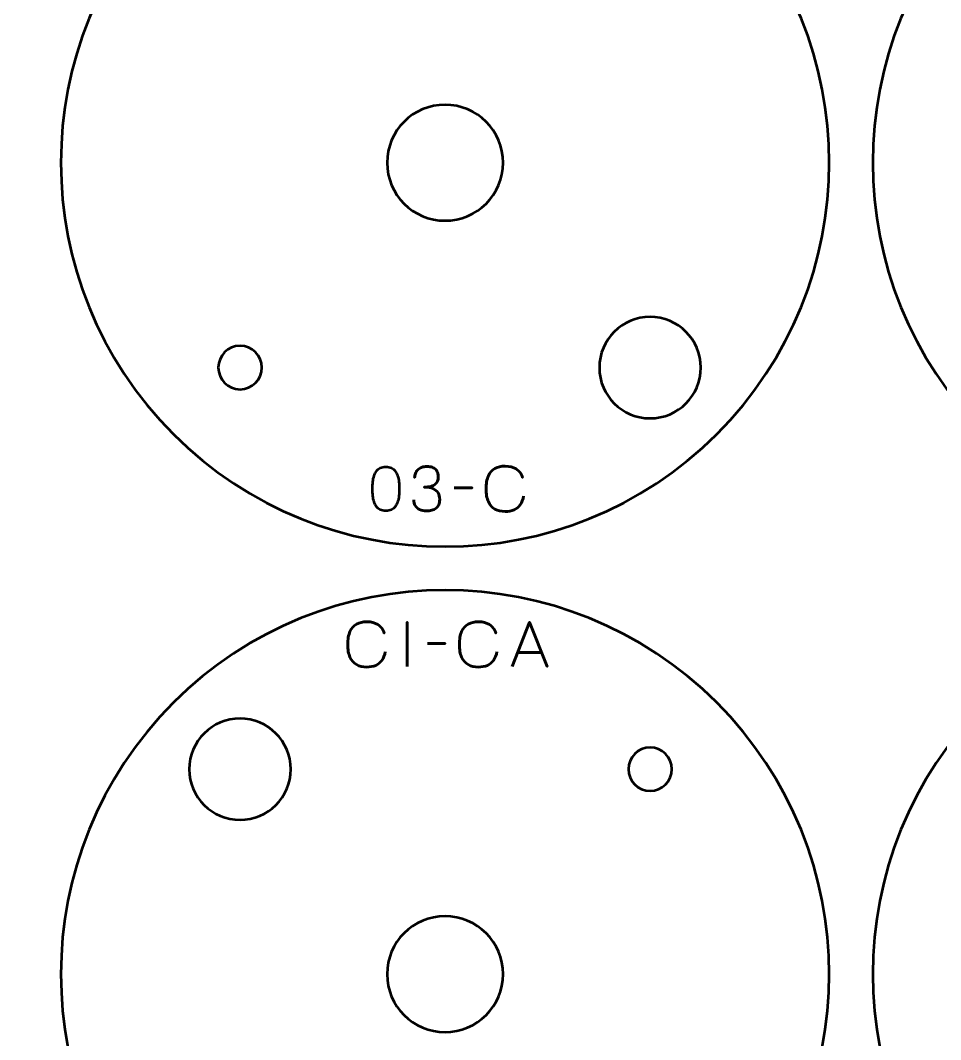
# Model space of a CAD drawing. Header units: centimetres. Extents: x -21 to 0, y -29.7 to 0.
# Drawn here: x -17.23 to -10.88, y -14.9 to -7.87 of the extents above; entities that cross this region are included whole.
import ezdxf

# ---------------------------------------------------------------- set-up
doc = ezdxf.new("R2010")
doc.units = ezdxf.units.CM
doc.header["$MEASUREMENT"] = 0
doc.layers.add('Layer 1', color=7, linetype='Continuous')

msp = doc.modelspace()

# ---------------------------------------------------------------- linework, layer by layer
at = {"layer": 'Layer 1', "color": 1, "lineweight": 53}
msp.add_open_spline([(-21.00003, -29.19995), (-21.00003, -29.19995), (-21.00003, -0.49992), (-21.00003, -0.49992), (-21.00003, -0.49992), (-21.00003, -0.22295), (-20.77694, 0.00004), (-20.49994, 0.00004), (-20.49994, 0.00004), (-20.49994, 0.00004), (-0.50008, 0.00004), (-0.50008, 0.00004), (-0.50008, 0.00004), (-0.22294, 0.00004), (0.00002, -0.22295), (0.00002, -0.49992), (0.00002, -0.49992), (0.00002, -0.49992), (0.00002, -29.19995), (0.00002, -29.19995), (0.00002, -29.19995), (0.00002, -29.47695), (-0.22294, -29.70004), (-0.50008, -29.70004), (-0.50008, -29.70004), (-0.50008, -29.70004), (-20.49994, -29.70004), (-20.49994, -29.70004), (-20.49994, -29.70004), (-20.77694, -29.70004), (-21.00003, -29.47695), (-21.00003, -29.19995)], degree=3, knots=[0, 0, 0, 0, 0.125, 0.125, 0.125, 0.125, 0.25, 0.25, 0.25, 0.25, 0.375, 0.375, 0.375, 0.375, 0.5, 0.5, 0.5, 0.5, 0.625, 0.625, 0.625, 0.625, 0.75, 0.75, 0.75, 0.75, 0.875, 0.875, 0.875, 0.875, 1, 1, 1, 1], dxfattribs=at)
at = {"layer": 'Layer 1', "color": 3, "lineweight": 53}
for points in [[(-12.42613, -6.97621), (-11.39143, -8.01091), (-11.39143, -9.68915), (-12.42616, -10.72388), (-12.42616, -10.72388), (-13.46086, -11.75858), (-15.1391, -11.75858), (-16.1738, -10.72388), (-16.1738, -10.72388), (-17.20852, -9.68915), (-17.20852, -8.01091), (-16.17382, -6.97621), (-16.17382, -6.97621), (-15.1391, -5.94148), (-13.46086, -5.94148), (-12.42613, -6.97621)], [(-6.82614, -6.97619), (-5.79144, -8.01089), (-5.79144, -9.68913), (-6.82617, -10.72386), (-6.82617, -10.72386), (-7.86087, -11.75856), (-9.53911, -11.75856), (-10.57381, -10.72386), (-10.57381, -10.72386), (-11.60853, -9.68913), (-11.60853, -8.01089), (-10.57383, -6.97619), (-10.57383, -6.97619), (-9.53911, -5.94146), (-7.86087, -5.94146), (-6.82614, -6.97619)], [(-12.42613, -12.57621), (-11.39143, -13.61091), (-11.39143, -15.28915), (-12.42616, -16.32388), (-12.42616, -16.32388), (-13.46086, -17.35858), (-15.1391, -17.35858), (-16.1738, -16.32388), (-16.1738, -16.32388), (-17.20852, -15.28915), (-17.20852, -13.61091), (-16.17382, -12.57621), (-16.17382, -12.57621), (-15.1391, -11.54148), (-13.46086, -11.54148), (-12.42613, -12.57621)], [(-6.82614, -12.57619), (-5.79144, -13.61089), (-5.79144, -15.28913), (-6.82617, -16.32386), (-6.82617, -16.32386), (-7.86087, -17.35856), (-9.53911, -17.35856), (-10.57381, -16.32386), (-10.57381, -16.32386), (-11.60853, -15.28913), (-11.60853, -13.61089), (-10.57383, -12.57619), (-10.57383, -12.57619), (-9.53911, -11.54146), (-7.86087, -11.54146), (-6.82614, -12.57619)]]:
    msp.add_open_spline(points, degree=3, knots=[0, 0, 0, 0, 0.25, 0.25, 0.25, 0.25, 0.5, 0.5, 0.5, 0.5, 0.75, 0.75, 0.75, 0.75, 1, 1, 1, 1], dxfattribs=at)
at = {"layer": 'Layer 1', "lineweight": 53}
for points in [[(-14.29998, -8.45001), (-14.0791, -8.45001), (-13.89997, -8.62914), (-13.89997, -8.85001), (-13.89997, -8.85001), (-13.89997, -9.07089), (-14.0791, -9.25002), (-14.29998, -9.25002), (-14.29998, -9.25002), (-14.52086, -9.25002), (-14.69998, -9.07089), (-14.69998, -8.85001), (-14.69998, -8.85001), (-14.69998, -8.62914), (-14.52086, -8.45001), (-14.29998, -8.45001)], [(-12.88577, -9.91423), (-12.69249, -9.91423), (-12.53575, -10.07097), (-12.53575, -10.26424), (-12.53575, -10.26424), (-12.53575, -10.45752), (-12.69249, -10.61426), (-12.88577, -10.61426), (-12.88577, -10.61426), (-13.07904, -10.61426), (-13.23578, -10.45752), (-13.23578, -10.26424), (-13.23578, -10.26424), (-13.23578, -10.07097), (-13.07904, -9.91423), (-12.88577, -9.91423)], [(-15.71419, -10.11424), (-15.63136, -10.11424), (-15.56419, -10.18141), (-15.56419, -10.26424), (-15.56419, -10.26424), (-15.56419, -10.34707), (-15.63136, -10.41424), (-15.71419, -10.41424), (-15.71419, -10.41424), (-15.79702, -10.41424), (-15.86419, -10.34707), (-15.86419, -10.26424), (-15.86419, -10.26424), (-15.86419, -10.18141), (-15.79702, -10.11424), (-15.71419, -10.11424)], [(-15.71419, -12.6858), (-15.52092, -12.6858), (-15.36418, -12.84254), (-15.36418, -13.03582), (-15.36418, -13.03582), (-15.36418, -13.22909), (-15.52092, -13.38583), (-15.71419, -13.38583), (-15.71419, -13.38583), (-15.90747, -13.38583), (-16.06421, -13.22909), (-16.06421, -13.03582), (-16.06421, -13.03582), (-16.06421, -12.84254), (-15.90747, -12.6858), (-15.71419, -12.6858)], [(-15.71419, -12.6858), (-15.52092, -12.6858), (-15.36418, -12.84254), (-15.36418, -13.03582), (-15.36418, -13.03582), (-15.36418, -13.22909), (-15.52092, -13.38583), (-15.71419, -13.38583), (-15.71419, -13.38583), (-15.90747, -13.38583), (-16.06421, -13.22909), (-16.06421, -13.03582), (-16.06421, -13.03582), (-16.06421, -12.84254), (-15.90747, -12.6858), (-15.71419, -12.6858)], [(-12.88576, -12.88582), (-12.80293, -12.88582), (-12.73576, -12.95299), (-12.73576, -13.03582), (-12.73576, -13.03582), (-12.73576, -13.11865), (-12.80293, -13.18582), (-12.88576, -13.18582), (-12.88576, -13.18582), (-12.96859, -13.18582), (-13.03576, -13.11865), (-13.03576, -13.03582), (-13.03576, -13.03582), (-13.03576, -12.95299), (-12.96859, -12.88582), (-12.88576, -12.88582)], [(-14.29998, -14.05001), (-14.0791, -14.05001), (-13.89997, -14.22914), (-13.89997, -14.45001), (-13.89997, -14.45001), (-13.89997, -14.67089), (-14.0791, -14.85002), (-14.29998, -14.85002), (-14.29998, -14.85002), (-14.52086, -14.85002), (-14.69998, -14.67089), (-14.69998, -14.45001), (-14.69998, -14.45001), (-14.69998, -14.22914), (-14.52086, -14.05001), (-14.29998, -14.05001)]]:
    msp.add_open_spline(points, degree=3, knots=[0, 0, 0, 0, 0.25, 0.25, 0.25, 0.25, 0.5, 0.5, 0.5, 0.5, 0.75, 0.75, 0.75, 0.75, 1, 1, 1, 1], dxfattribs=at)
at = {"layer": 'Layer 1', "color": 5, "lineweight": 53}
for points, knots in [([(-14.70831, -11.25346), (-14.6935, -11.25339), (-14.68073, -11.25078), (-14.67007, -11.2457), (-14.67007, -11.2457), (-14.65949, -11.24062), (-14.65067, -11.23335), (-14.64362, -11.22411), (-14.64362, -11.22411), (-14.63663, -11.2148), (-14.63113, -11.20379), (-14.62704, -11.19109), (-14.62704, -11.19109), (-14.62301, -11.17839), (-14.62012, -11.16449), (-14.6185, -11.14925), (-14.6185, -11.14925), (-14.6168, -11.13401), (-14.61596, -11.11799), (-14.61603, -11.10106), (-14.61603, -11.10106), (-14.61596, -11.0842), (-14.6168, -11.06818), (-14.6185, -11.05301), (-14.6185, -11.05301), (-14.62012, -11.03784), (-14.62301, -11.02387), (-14.62704, -11.01117), (-14.62704, -11.01117), (-14.63113, -10.99854), (-14.63663, -10.98754), (-14.64362, -10.97815), (-14.64362, -10.97815), (-14.65067, -10.96884), (-14.65949, -10.96157), (-14.67007, -10.95649), (-14.67007, -10.95649), (-14.68073, -10.95134), (-14.6935, -10.94873), (-14.70831, -10.94866), (-14.70831, -10.94866), (-14.72313, -10.94873), (-14.7359, -10.95134), (-14.74656, -10.95649), (-14.74656, -10.95649), (-14.75714, -10.96157), (-14.76596, -10.96884), (-14.77301, -10.97815), (-14.77301, -10.97815), (-14.78, -10.98754), (-14.7855, -10.99854), (-14.78959, -11.01117), (-14.78959, -11.01117), (-14.79362, -11.02387), (-14.79651, -11.03784), (-14.79813, -11.05301), (-14.79813, -11.05301), (-14.79982, -11.06818), (-14.80067, -11.0842), (-14.8006, -11.10106), (-14.8006, -11.10106), (-14.80067, -11.11799), (-14.79982, -11.13401), (-14.79813, -11.14925), (-14.79813, -11.14925), (-14.79651, -11.16449), (-14.79362, -11.17839), (-14.78959, -11.19109), (-14.78959, -11.19109), (-14.7855, -11.20379), (-14.78, -11.2148), (-14.77301, -11.22411), (-14.77301, -11.22411), (-14.76596, -11.23335), (-14.75714, -11.24062), (-14.74656, -11.2457), (-14.74656, -11.2457), (-14.7359, -11.25078), (-14.72313, -11.25339), (-14.70831, -11.25346)], [0, 0, 0, 0, 0.05, 0.05, 0.05, 0.05, 0.1, 0.1, 0.1, 0.1, 0.15, 0.15, 0.15, 0.15, 0.2, 0.2, 0.2, 0.2, 0.25, 0.25, 0.25, 0.25, 0.3, 0.3, 0.3, 0.3, 0.35, 0.35, 0.35, 0.35, 0.4, 0.4, 0.4, 0.4, 0.45, 0.45, 0.45, 0.45, 0.5, 0.5, 0.5, 0.5, 0.55, 0.55, 0.55, 0.55, 0.6, 0.6, 0.6, 0.6, 0.65, 0.65, 0.65, 0.65, 0.7, 0.7, 0.7, 0.7, 0.75, 0.75, 0.75, 0.75, 0.8, 0.8, 0.8, 0.8, 0.85, 0.85, 0.85, 0.85, 0.9, 0.9, 0.9, 0.9, 0.95, 0.95, 0.95, 0.95, 1, 1, 1, 1]), ([(-14.70831, -11.25346), (-14.6935, -11.25339), (-14.68073, -11.25078), (-14.67007, -11.2457), (-14.67007, -11.2457), (-14.65949, -11.24062), (-14.65067, -11.23335), (-14.64362, -11.22411), (-14.64362, -11.22411), (-14.63663, -11.2148), (-14.63113, -11.20379), (-14.62704, -11.19109), (-14.62704, -11.19109), (-14.62301, -11.17839), (-14.62012, -11.16449), (-14.6185, -11.14925), (-14.6185, -11.14925), (-14.6168, -11.13401), (-14.61596, -11.11799), (-14.61603, -11.10106), (-14.61603, -11.10106), (-14.61596, -11.0842), (-14.6168, -11.06818), (-14.6185, -11.05301), (-14.6185, -11.05301), (-14.62012, -11.03784), (-14.62301, -11.02387), (-14.62704, -11.01117), (-14.62704, -11.01117), (-14.63113, -10.99854), (-14.63663, -10.98754), (-14.64362, -10.97815), (-14.64362, -10.97815), (-14.65067, -10.96884), (-14.65949, -10.96157), (-14.67007, -10.95649), (-14.67007, -10.95649), (-14.68073, -10.95134), (-14.6935, -10.94873), (-14.70831, -10.94866), (-14.70831, -10.94866), (-14.72313, -10.94873), (-14.7359, -10.95134), (-14.74656, -10.95649), (-14.74656, -10.95649), (-14.75714, -10.96157), (-14.76596, -10.96884), (-14.77301, -10.97815), (-14.77301, -10.97815), (-14.78, -10.98754), (-14.7855, -10.99854), (-14.78959, -11.01117), (-14.78959, -11.01117), (-14.79362, -11.02387), (-14.79651, -11.03784), (-14.79813, -11.05301), (-14.79813, -11.05301), (-14.79982, -11.06818), (-14.80067, -11.0842), (-14.8006, -11.10106), (-14.8006, -11.10106), (-14.80067, -11.11799), (-14.79982, -11.13401), (-14.79813, -11.14925), (-14.79813, -11.14925), (-14.79651, -11.16449), (-14.79362, -11.17839), (-14.78959, -11.19109), (-14.78959, -11.19109), (-14.7855, -11.20379), (-14.78, -11.2148), (-14.77301, -11.22411), (-14.77301, -11.22411), (-14.76596, -11.23335), (-14.75714, -11.24062), (-14.74656, -11.2457), (-14.74656, -11.2457), (-14.7359, -11.25078), (-14.72313, -11.25339), (-14.70831, -11.25346)], [0, 0, 0, 0, 0.05, 0.05, 0.05, 0.05, 0.1, 0.1, 0.1, 0.1, 0.15, 0.15, 0.15, 0.15, 0.2, 0.2, 0.2, 0.2, 0.25, 0.25, 0.25, 0.25, 0.3, 0.3, 0.3, 0.3, 0.35, 0.35, 0.35, 0.35, 0.4, 0.4, 0.4, 0.4, 0.45, 0.45, 0.45, 0.45, 0.5, 0.5, 0.5, 0.5, 0.55, 0.55, 0.55, 0.55, 0.6, 0.6, 0.6, 0.6, 0.65, 0.65, 0.65, 0.65, 0.7, 0.7, 0.7, 0.7, 0.75, 0.75, 0.75, 0.75, 0.8, 0.8, 0.8, 0.8, 0.85, 0.85, 0.85, 0.85, 0.9, 0.9, 0.9, 0.9, 0.95, 0.95, 0.95, 0.95, 1, 1, 1, 1]), ([(-14.5157, -11.17684), (-14.51563, -11.19208), (-14.5121, -11.20534), (-14.50512, -11.21684), (-14.50512, -11.21684), (-14.49813, -11.22827), (-14.48818, -11.23723), (-14.4752, -11.24365), (-14.4752, -11.24365), (-14.46222, -11.25007), (-14.44663, -11.25332), (-14.42849, -11.25346), (-14.42849, -11.25346), (-14.41488, -11.25346), (-14.40253, -11.25205), (-14.39131, -11.24909), (-14.39131, -11.24909), (-14.38016, -11.24612), (-14.37057, -11.24154), (-14.36245, -11.23526), (-14.36245, -11.23526), (-14.35434, -11.22898), (-14.34813, -11.22086), (-14.34369, -11.21099), (-14.34369, -11.21099), (-14.33931, -11.20104), (-14.33713, -11.18911), (-14.33706, -11.17514), (-14.33706, -11.17514), (-14.33698, -11.15652), (-14.34079, -11.14078), (-14.34834, -11.12801), (-14.34834, -11.12801), (-14.35589, -11.11524), (-14.36761, -11.10565), (-14.38334, -11.09909), (-14.38334, -11.09909), (-14.39907, -11.09252), (-14.41925, -11.08921), (-14.44373, -11.08921), (-14.44373, -11.08921), (-14.42546, -11.08928), (-14.41015, -11.08759), (-14.39766, -11.08413), (-14.39766, -11.08413), (-14.38524, -11.08067), (-14.3753, -11.0758), (-14.36782, -11.06945), (-14.36782, -11.06945), (-14.36034, -11.06317), (-14.35491, -11.05569), (-14.35166, -11.04709), (-14.35166, -11.04709), (-14.34834, -11.03855), (-14.34672, -11.02917), (-14.34679, -11.01894), (-14.34679, -11.01894), (-14.34672, -11.0087), (-14.34813, -10.99925), (-14.35095, -10.9905), (-14.35095, -10.9905), (-14.35371, -10.98175), (-14.35822, -10.97406), (-14.36436, -10.9675), (-14.36436, -10.9675), (-14.3705, -10.96094), (-14.37861, -10.95579), (-14.38856, -10.95212), (-14.38856, -10.95212), (-14.39858, -10.94845), (-14.41079, -10.94662), (-14.42511, -10.94655), (-14.42511, -10.94655), (-14.43936, -10.94662), (-14.45185, -10.94873), (-14.46243, -10.95283), (-14.46243, -10.95283), (-14.47309, -10.95692), (-14.48183, -10.96249), (-14.48889, -10.96962), (-14.48889, -10.96962), (-14.49587, -10.97674), (-14.5011, -10.98486), (-14.50455, -10.99403), (-14.50455, -10.99403), (-14.50808, -11.0032), (-14.50977, -11.01294), (-14.50977, -11.02317), (-14.50977, -11.02317), (-14.50977, -11.01294), (-14.50808, -11.0032), (-14.50455, -10.99403), (-14.50455, -10.99403), (-14.5011, -10.98486), (-14.49587, -10.97674), (-14.48889, -10.96962), (-14.48889, -10.96962), (-14.48183, -10.96249), (-14.47309, -10.95692), (-14.46243, -10.95283), (-14.46243, -10.95283), (-14.45185, -10.94873), (-14.43936, -10.94662), (-14.42511, -10.94655), (-14.42511, -10.94655), (-14.41079, -10.94662), (-14.39858, -10.94845), (-14.38856, -10.95212), (-14.38856, -10.95212), (-14.37861, -10.95579), (-14.3705, -10.96094), (-14.36436, -10.9675), (-14.36436, -10.9675), (-14.35822, -10.97406), (-14.35371, -10.98175), (-14.35095, -10.9905), (-14.35095, -10.9905), (-14.34813, -10.99925), (-14.34672, -11.0087), (-14.34679, -11.01894), (-14.34679, -11.01894), (-14.34672, -11.02917), (-14.34834, -11.03855), (-14.35166, -11.04709), (-14.35166, -11.04709), (-14.35491, -11.05569), (-14.36034, -11.06317), (-14.36782, -11.06945), (-14.36782, -11.06945), (-14.3753, -11.0758), (-14.38524, -11.08067), (-14.39766, -11.08413), (-14.39766, -11.08413), (-14.41015, -11.08759), (-14.42546, -11.08928), (-14.44373, -11.08921), (-14.44373, -11.08921), (-14.41925, -11.08921), (-14.39907, -11.09252), (-14.38334, -11.09909), (-14.38334, -11.09909), (-14.36761, -11.10565), (-14.35589, -11.11524), (-14.34834, -11.12801), (-14.34834, -11.12801), (-14.34079, -11.14078), (-14.33698, -11.15652), (-14.33706, -11.17514), (-14.33706, -11.17514), (-14.33713, -11.18911), (-14.33931, -11.20104), (-14.34369, -11.21099), (-14.34369, -11.21099), (-14.34813, -11.22086), (-14.35434, -11.22898), (-14.36245, -11.23526), (-14.36245, -11.23526), (-14.37057, -11.24154), (-14.38016, -11.24612), (-14.39131, -11.24909), (-14.39131, -11.24909), (-14.40253, -11.25205), (-14.41488, -11.25346), (-14.42849, -11.25346), (-14.42849, -11.25346), (-14.44663, -11.25332), (-14.46222, -11.25007), (-14.4752, -11.24365), (-14.4752, -11.24365), (-14.48818, -11.23723), (-14.49813, -11.22827), (-14.50512, -11.21684), (-14.50512, -11.21684), (-14.5121, -11.20534), (-14.51563, -11.19208), (-14.5157, -11.17684)], [0, 0, 0, 0, 0.0227273, 0.0227273, 0.0227273, 0.0227273, 0.0454545, 0.0454545, 0.0454545, 0.0454545, 0.0681818, 0.0681818, 0.0681818, 0.0681818, 0.0909091, 0.0909091, 0.0909091, 0.0909091, 0.1136364, 0.1136364, 0.1136364, 0.1136364, 0.1363636, 0.1363636, 0.1363636, 0.1363636, 0.1590909, 0.1590909, 0.1590909, 0.1590909, 0.1818182, 0.1818182, 0.1818182, 0.1818182, 0.2045455, 0.2045455, 0.2045455, 0.2045455, 0.2272727, 0.2272727, 0.2272727, 0.2272727, 0.25, 0.25, 0.25, 0.25, 0.2727273, 0.2727273, 0.2727273, 0.2727273, 0.2954545, 0.2954545, 0.2954545, 0.2954545, 0.3181818, 0.3181818, 0.3181818, 0.3181818, 0.3409091, 0.3409091, 0.3409091, 0.3409091, 0.3636364, 0.3636364, 0.3636364, 0.3636364, 0.3863636, 0.3863636, 0.3863636, 0.3863636, 0.4090909, 0.4090909, 0.4090909, 0.4090909, 0.4318182, 0.4318182, 0.4318182, 0.4318182, 0.4545455, 0.4545455, 0.4545455, 0.4545455, 0.4772727, 0.4772727, 0.4772727, 0.4772727, 0.5, 0.5, 0.5, 0.5, 0.5227273, 0.5227273, 0.5227273, 0.5227273, 0.5454545, 0.5454545, 0.5454545, 0.5454545, 0.5681818, 0.5681818, 0.5681818, 0.5681818, 0.5909091, 0.5909091, 0.5909091, 0.5909091, 0.6136364, 0.6136364, 0.6136364, 0.6136364, 0.6363636, 0.6363636, 0.6363636, 0.6363636, 0.6590909, 0.6590909, 0.6590909, 0.6590909, 0.6818182, 0.6818182, 0.6818182, 0.6818182, 0.7045455, 0.7045455, 0.7045455, 0.7045455, 0.7272727, 0.7272727, 0.7272727, 0.7272727, 0.75, 0.75, 0.75, 0.75, 0.7727273, 0.7727273, 0.7727273, 0.7727273, 0.7954545, 0.7954545, 0.7954545, 0.7954545, 0.8181818, 0.8181818, 0.8181818, 0.8181818, 0.8409091, 0.8409091, 0.8409091, 0.8409091, 0.8636364, 0.8636364, 0.8636364, 0.8636364, 0.8863636, 0.8863636, 0.8863636, 0.8863636, 0.9090909, 0.9090909, 0.9090909, 0.9090909, 0.9318182, 0.9318182, 0.9318182, 0.9318182, 0.9545455, 0.9545455, 0.9545455, 0.9545455, 0.9772727, 0.9772727, 0.9772727, 0.9772727, 1, 1, 1, 1]), ([(-13.75794, -11.15101), (-13.76246, -11.17521), (-13.77036, -11.19518), (-13.78144, -11.21084), (-13.78144, -11.21084), (-13.79258, -11.22644), (-13.80684, -11.23801), (-13.82419, -11.24556), (-13.82419, -11.24556), (-13.84148, -11.25311), (-13.8618, -11.25692), (-13.88494, -11.25685), (-13.88494, -11.25685), (-13.91309, -11.25692), (-13.93701, -11.25148), (-13.95663, -11.24041), (-13.95663, -11.24041), (-13.97624, -11.2294), (-13.9912, -11.2124), (-14.0015, -11.18933), (-14.0015, -11.18933), (-14.0118, -11.16625), (-14.01695, -11.13669), (-14.01702, -11.10064), (-14.01702, -11.10064), (-14.01695, -11.06473), (-14.0118, -11.03523), (-14.0015, -11.01216), (-14.0015, -11.01216), (-13.9912, -10.98909), (-13.97624, -10.97202), (-13.95663, -10.96094), (-13.95663, -10.96094), (-13.93701, -10.94986), (-13.91309, -10.94436), (-13.88494, -10.94443), (-13.88494, -10.94443), (-13.85481, -10.94436), (-13.82956, -10.95078), (-13.80924, -10.96369), (-13.80924, -10.96369), (-13.78899, -10.9766), (-13.7741, -10.99657), (-13.76472, -11.02359), (-13.76472, -11.02359), (-13.7741, -10.99657), (-13.78899, -10.9766), (-13.80924, -10.96369), (-13.80924, -10.96369), (-13.82956, -10.95078), (-13.85481, -10.94436), (-13.88494, -10.94443), (-13.88494, -10.94443), (-13.91309, -10.94436), (-13.93701, -10.94986), (-13.95663, -10.96094), (-13.95663, -10.96094), (-13.97624, -10.97202), (-13.9912, -10.98909), (-14.0015, -11.01216), (-14.0015, -11.01216), (-14.0118, -11.03523), (-14.01695, -11.06473), (-14.01702, -11.10064), (-14.01702, -11.10064), (-14.01695, -11.13669), (-14.0118, -11.16625), (-14.0015, -11.18933), (-14.0015, -11.18933), (-13.9912, -11.2124), (-13.97624, -11.2294), (-13.95663, -11.24041), (-13.95663, -11.24041), (-13.93701, -11.25148), (-13.91309, -11.25692), (-13.88494, -11.25685), (-13.88494, -11.25685), (-13.8618, -11.25692), (-13.84148, -11.25311), (-13.82419, -11.24556), (-13.82419, -11.24556), (-13.80684, -11.23801), (-13.79258, -11.22644), (-13.78144, -11.21084), (-13.78144, -11.21084), (-13.77036, -11.19518), (-13.76246, -11.17521), (-13.75794, -11.15101)], [0, 0, 0, 0, 0.0454545, 0.0454545, 0.0454545, 0.0454545, 0.0909091, 0.0909091, 0.0909091, 0.0909091, 0.1363636, 0.1363636, 0.1363636, 0.1363636, 0.1818182, 0.1818182, 0.1818182, 0.1818182, 0.2272727, 0.2272727, 0.2272727, 0.2272727, 0.2727273, 0.2727273, 0.2727273, 0.2727273, 0.3181818, 0.3181818, 0.3181818, 0.3181818, 0.3636364, 0.3636364, 0.3636364, 0.3636364, 0.4090909, 0.4090909, 0.4090909, 0.4090909, 0.4545455, 0.4545455, 0.4545455, 0.4545455, 0.5, 0.5, 0.5, 0.5, 0.5454545, 0.5454545, 0.5454545, 0.5454545, 0.5909091, 0.5909091, 0.5909091, 0.5909091, 0.6363636, 0.6363636, 0.6363636, 0.6363636, 0.6818182, 0.6818182, 0.6818182, 0.6818182, 0.7272727, 0.7272727, 0.7272727, 0.7272727, 0.7727273, 0.7727273, 0.7727273, 0.7727273, 0.8181818, 0.8181818, 0.8181818, 0.8181818, 0.8636364, 0.8636364, 0.8636364, 0.8636364, 0.9090909, 0.9090909, 0.9090909, 0.9090909, 0.9545455, 0.9545455, 0.9545455, 0.9545455, 1, 1, 1, 1]), ([(-14.23715, -11.09386), (-14.23715, -11.09386), (-14.11396, -11.09386), (-14.11396, -11.09386), (-14.11396, -11.09386), (-14.11396, -11.09386), (-14.23715, -11.09386), (-14.23715, -11.09386)], [0, 0, 0, 0, 0.5, 0.5, 0.5, 0.5, 1, 1, 1, 1]), ([(-14.7122, -12.22491), (-14.71672, -12.24911), (-14.72462, -12.26908), (-14.7357, -12.28474), (-14.7357, -12.28474), (-14.74684, -12.30034), (-14.7611, -12.31191), (-14.77845, -12.31946), (-14.77845, -12.31946), (-14.79574, -12.32701), (-14.81606, -12.33082), (-14.8392, -12.33075), (-14.8392, -12.33075), (-14.86735, -12.33082), (-14.89127, -12.32538), (-14.91089, -12.31431), (-14.91089, -12.31431), (-14.9305, -12.3033), (-14.94546, -12.2863), (-14.95576, -12.26323), (-14.95576, -12.26323), (-14.96606, -12.24015), (-14.97121, -12.21059), (-14.97128, -12.17454), (-14.97128, -12.17454), (-14.97121, -12.13863), (-14.96606, -12.10913), (-14.95576, -12.08606), (-14.95576, -12.08606), (-14.94546, -12.06299), (-14.9305, -12.04592), (-14.91089, -12.03484), (-14.91089, -12.03484), (-14.89127, -12.02376), (-14.86735, -12.01826), (-14.8392, -12.01833), (-14.8392, -12.01833), (-14.80907, -12.01826), (-14.78382, -12.02468), (-14.7635, -12.03759), (-14.7635, -12.03759), (-14.74325, -12.0505), (-14.72836, -12.07047), (-14.71898, -12.09749), (-14.71898, -12.09749), (-14.72836, -12.07047), (-14.74325, -12.0505), (-14.7635, -12.03759), (-14.7635, -12.03759), (-14.78382, -12.02468), (-14.80907, -12.01826), (-14.8392, -12.01833), (-14.8392, -12.01833), (-14.86735, -12.01826), (-14.89127, -12.02376), (-14.91089, -12.03484), (-14.91089, -12.03484), (-14.9305, -12.04592), (-14.94546, -12.06299), (-14.95576, -12.08606), (-14.95576, -12.08606), (-14.96606, -12.10913), (-14.97121, -12.13863), (-14.97128, -12.17454), (-14.97128, -12.17454), (-14.97121, -12.21059), (-14.96606, -12.24015), (-14.95576, -12.26323), (-14.95576, -12.26323), (-14.94546, -12.2863), (-14.9305, -12.3033), (-14.91089, -12.31431), (-14.91089, -12.31431), (-14.89127, -12.32538), (-14.86735, -12.33082), (-14.8392, -12.33075), (-14.8392, -12.33075), (-14.81606, -12.33082), (-14.79574, -12.32701), (-14.77845, -12.31946), (-14.77845, -12.31946), (-14.7611, -12.31191), (-14.74684, -12.30034), (-14.7357, -12.28474), (-14.7357, -12.28474), (-14.72462, -12.26908), (-14.71672, -12.24911), (-14.7122, -12.22491)], [0, 0, 0, 0, 0.0454545, 0.0454545, 0.0454545, 0.0454545, 0.0909091, 0.0909091, 0.0909091, 0.0909091, 0.1363636, 0.1363636, 0.1363636, 0.1363636, 0.1818182, 0.1818182, 0.1818182, 0.1818182, 0.2272727, 0.2272727, 0.2272727, 0.2272727, 0.2727273, 0.2727273, 0.2727273, 0.2727273, 0.3181818, 0.3181818, 0.3181818, 0.3181818, 0.3636364, 0.3636364, 0.3636364, 0.3636364, 0.4090909, 0.4090909, 0.4090909, 0.4090909, 0.4545455, 0.4545455, 0.4545455, 0.4545455, 0.5, 0.5, 0.5, 0.5, 0.5454545, 0.5454545, 0.5454545, 0.5454545, 0.5909091, 0.5909091, 0.5909091, 0.5909091, 0.6363636, 0.6363636, 0.6363636, 0.6363636, 0.6818182, 0.6818182, 0.6818182, 0.6818182, 0.7272727, 0.7272727, 0.7272727, 0.7272727, 0.7727273, 0.7727273, 0.7727273, 0.7727273, 0.8181818, 0.8181818, 0.8181818, 0.8181818, 0.8636364, 0.8636364, 0.8636364, 0.8636364, 0.9090909, 0.9090909, 0.9090909, 0.9090909, 0.9545455, 0.9545455, 0.9545455, 0.9545455, 1, 1, 1, 1]), ([(-14.56234, -12.32736), (-14.56234, -12.32736), (-14.56234, -12.02214), (-14.56234, -12.02214), (-14.56234, -12.02214), (-14.56234, -12.02214), (-14.56234, -12.32736), (-14.56234, -12.32736)], [0, 0, 0, 0, 0.5, 0.5, 0.5, 0.5, 1, 1, 1, 1]), ([(-13.94216, -12.22491), (-13.94668, -12.24911), (-13.95458, -12.26908), (-13.96566, -12.28474), (-13.96566, -12.28474), (-13.9768, -12.30034), (-13.99106, -12.31191), (-14.00841, -12.31946), (-14.00841, -12.31946), (-14.0257, -12.32701), (-14.04602, -12.33082), (-14.06916, -12.33075), (-14.06916, -12.33075), (-14.09731, -12.33082), (-14.12123, -12.32538), (-14.14085, -12.31431), (-14.14085, -12.31431), (-14.16046, -12.3033), (-14.17542, -12.2863), (-14.18572, -12.26323), (-14.18572, -12.26323), (-14.19602, -12.24015), (-14.20117, -12.21059), (-14.20124, -12.17454), (-14.20124, -12.17454), (-14.20117, -12.13863), (-14.19602, -12.10913), (-14.18572, -12.08606), (-14.18572, -12.08606), (-14.17542, -12.06299), (-14.16046, -12.04592), (-14.14085, -12.03484), (-14.14085, -12.03484), (-14.12123, -12.02376), (-14.09731, -12.01826), (-14.06916, -12.01833), (-14.06916, -12.01833), (-14.03903, -12.01826), (-14.01378, -12.02468), (-13.99346, -12.03759), (-13.99346, -12.03759), (-13.97321, -12.0505), (-13.95832, -12.07047), (-13.94894, -12.09749), (-13.94894, -12.09749), (-13.95832, -12.07047), (-13.97321, -12.0505), (-13.99346, -12.03759), (-13.99346, -12.03759), (-14.01378, -12.02468), (-14.03903, -12.01826), (-14.06916, -12.01833), (-14.06916, -12.01833), (-14.09731, -12.01826), (-14.12123, -12.02376), (-14.14085, -12.03484), (-14.14085, -12.03484), (-14.16046, -12.04592), (-14.17542, -12.06299), (-14.18572, -12.08606), (-14.18572, -12.08606), (-14.19602, -12.10913), (-14.20117, -12.13863), (-14.20124, -12.17454), (-14.20124, -12.17454), (-14.20117, -12.21059), (-14.19602, -12.24015), (-14.18572, -12.26323), (-14.18572, -12.26323), (-14.17542, -12.2863), (-14.16046, -12.3033), (-14.14085, -12.31431), (-14.14085, -12.31431), (-14.12123, -12.32538), (-14.09731, -12.33082), (-14.06916, -12.33075), (-14.06916, -12.33075), (-14.04602, -12.33082), (-14.0257, -12.32701), (-14.00841, -12.31946), (-14.00841, -12.31946), (-13.99106, -12.31191), (-13.9768, -12.30034), (-13.96566, -12.28474), (-13.96566, -12.28474), (-13.95458, -12.26908), (-13.94668, -12.24911), (-13.94216, -12.22491)], [0, 0, 0, 0, 0.0454545, 0.0454545, 0.0454545, 0.0454545, 0.0909091, 0.0909091, 0.0909091, 0.0909091, 0.1363636, 0.1363636, 0.1363636, 0.1363636, 0.1818182, 0.1818182, 0.1818182, 0.1818182, 0.2272727, 0.2272727, 0.2272727, 0.2272727, 0.2727273, 0.2727273, 0.2727273, 0.2727273, 0.3181818, 0.3181818, 0.3181818, 0.3181818, 0.3636364, 0.3636364, 0.3636364, 0.3636364, 0.4090909, 0.4090909, 0.4090909, 0.4090909, 0.4545455, 0.4545455, 0.4545455, 0.4545455, 0.5, 0.5, 0.5, 0.5, 0.5454545, 0.5454545, 0.5454545, 0.5454545, 0.5909091, 0.5909091, 0.5909091, 0.5909091, 0.6363636, 0.6363636, 0.6363636, 0.6363636, 0.6818182, 0.6818182, 0.6818182, 0.6818182, 0.7272727, 0.7272727, 0.7272727, 0.7272727, 0.7727273, 0.7727273, 0.7727273, 0.7727273, 0.8181818, 0.8181818, 0.8181818, 0.8181818, 0.8636364, 0.8636364, 0.8636364, 0.8636364, 0.9090909, 0.9090909, 0.9090909, 0.9090909, 0.9545455, 0.9545455, 0.9545455, 0.9545455, 1, 1, 1, 1]), ([(-13.83802, -12.32736), (-13.83802, -12.32736), (-13.71695, -12.02214), (-13.71695, -12.02214), (-13.71695, -12.02214), (-13.71695, -12.02214), (-13.59545, -12.32736), (-13.59545, -12.32736), (-13.59545, -12.32736), (-13.59545, -12.32736), (-13.71695, -12.02214), (-13.71695, -12.02214), (-13.71695, -12.02214), (-13.71695, -12.02214), (-13.83802, -12.32736), (-13.83802, -12.32736)], [0, 0, 0, 0, 0.25, 0.25, 0.25, 0.25, 0.5, 0.5, 0.5, 0.5, 0.75, 0.75, 0.75, 0.75, 1, 1, 1, 1]), ([(-14.42137, -12.16776), (-14.42137, -12.16776), (-14.29818, -12.16776), (-14.29818, -12.16776), (-14.29818, -12.16776), (-14.29818, -12.16776), (-14.42137, -12.16776), (-14.42137, -12.16776)], [0, 0, 0, 0, 0.5, 0.5, 0.5, 0.5, 1, 1, 1, 1]), ([(-13.79992, -12.23126), (-13.79992, -12.23126), (-13.63398, -12.23126), (-13.63398, -12.23126), (-13.63398, -12.23126), (-13.63398, -12.23126), (-13.79992, -12.23126), (-13.79992, -12.23126)], [0, 0, 0, 0, 0.5, 0.5, 0.5, 0.5, 1, 1, 1, 1])]:
    msp.add_open_spline(points, degree=3, knots=knots, dxfattribs=at)

doc.saveas('drawing.dxf')
